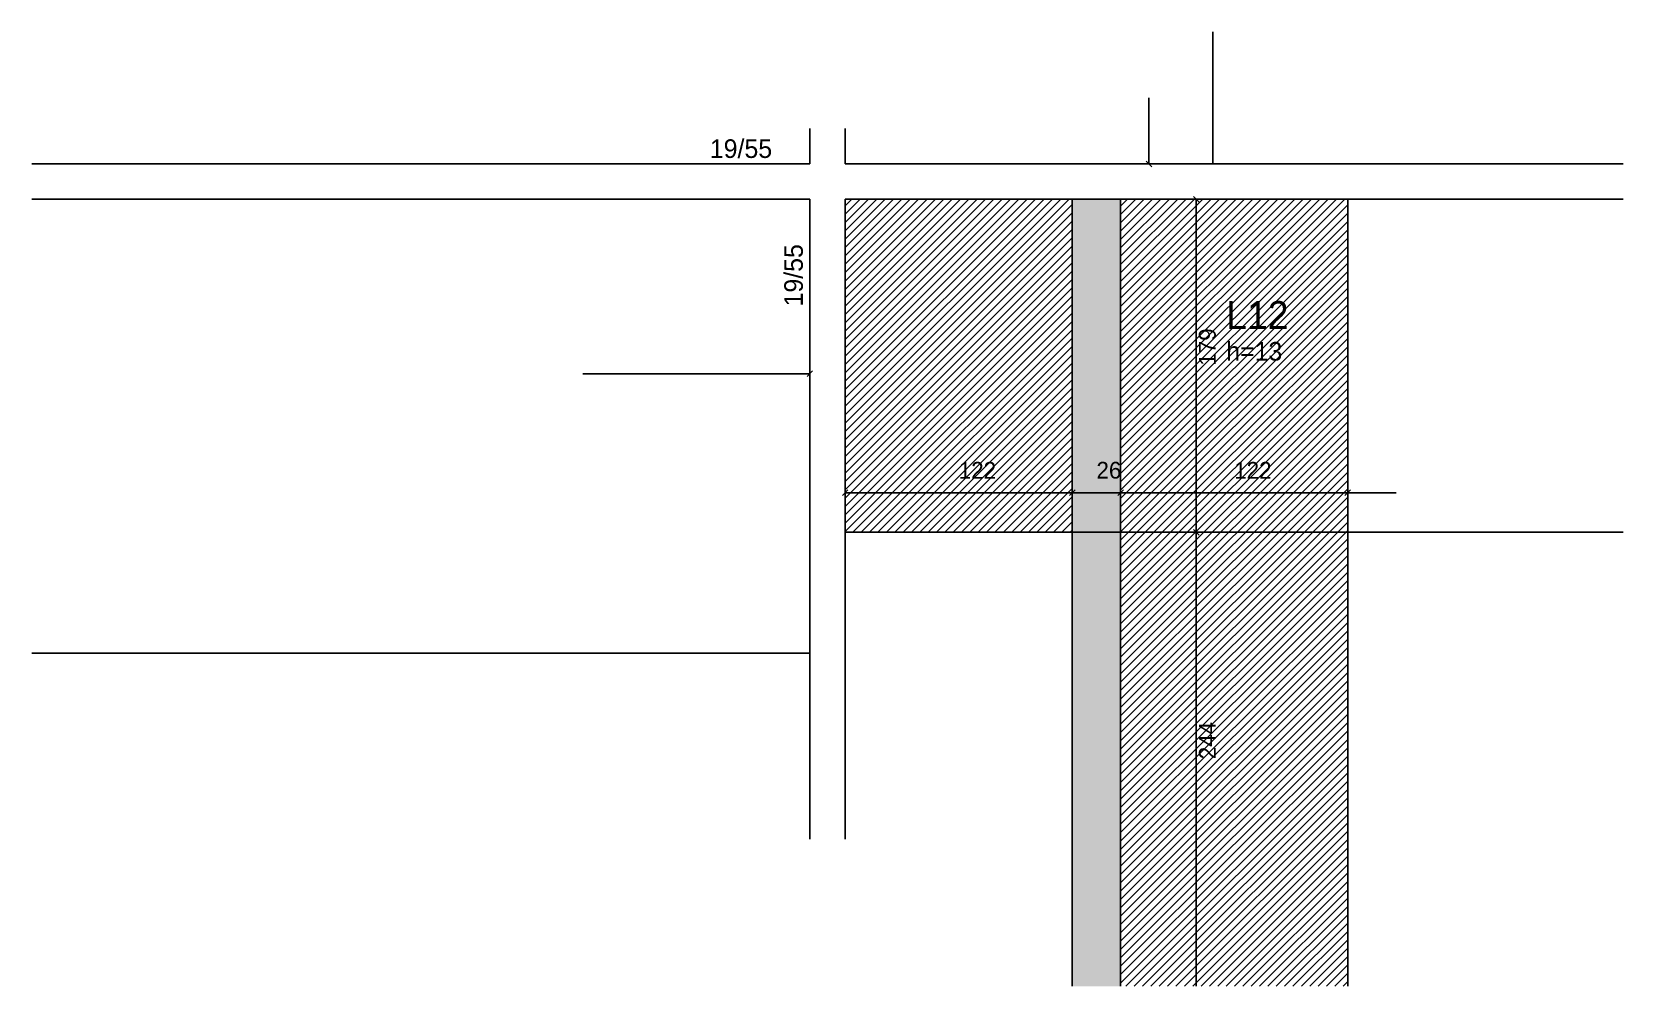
# Model space of a CAD drawing. Header units: metres. Extents: x 4509 to 5364, y 2299 to 2812.
import ezdxf

# ---------------------------------------------------------------- set-up
doc = ezdxf.new("R2010")
doc.units = ezdxf.units.M
for name, color, linetype in [('3', 7, 'Continuous'), ('4', 7, 'Continuous'), ('Hachura', 7, 'Continuous'), ('Painéis', 7, 'Continuous'), ('REAPROVEITAMENTO', 7, 'Continuous')]:
    doc.layers.add(name, color=color, linetype=linetype)

msp = doc.modelspace()

# ---------------------------------------------------------------- hatches: boundary and pattern name
at = {"layer": 'Hachura'}
h = msp.add_hatch(color=7, dxfattribs=at)
h.dxf.hatch_style = 1
h.paths.add_polyline_path([(5093.54, 2721.98), (5067.54, 2721.98), (5067.54, 2298.98), (5093.54, 2298.98), (5093.54, 2721.98)])
at = {"layer": 'REAPROVEITAMENTO'}
h = msp.add_hatch(dxfattribs=at)
h.set_pattern_fill('ANSI31')
h.paths.add_polyline_path([(4945.54, 2542.98), (5067.54, 2542.98), (5067.54, 2721.98), (4945.54, 2721.98), (4945.54, 2542.98)])
h = msp.add_hatch(dxfattribs=at)
h.set_pattern_fill('ANSI31')
h.paths.add_polyline_path([(5215.54, 2721.98), (5093.54, 2721.98), (5093.54, 2298.98), (5215.54, 2298.98), (5215.54, 2721.98)])

# ---------------------------------------------------------------- linework, layer by layer
at = {"layer": '3', "color": 3, "lineweight": 25}
for points in [[(4926.54, 2759.98), (4926.54, 2740.98)], [(4945.54, 2740.98), (4945.54, 2759.98)], [(4926.54, 2740.98), (4508.54, 2740.98)], [(5363.54, 2740.98), (4945.54, 2740.98)], [(4508.54, 2721.98), (4926.54, 2721.98)], [(4926.54, 2721.98), (4926.54, 2377.98)], [(4945.54, 2721.98), (5363.54, 2721.98)], [(4945.54, 2377.98), (4945.54, 2721.98)]]:
    msp.add_lwpolyline(points, dxfattribs=at)
at = {"layer": 'Painéis', "color": 200, "lineweight": 25}
for p, q in [((5143.04, 2811.98), (5143.04, 2740.98)), ((5067.54, 2298.98), (5067.54, 2721.98)), ((5093.54, 2298.98), (5093.54, 2721.98)), ((5215.54, 2298.98), (5215.54, 2721.98)), ((5363.54, 2542.98), (4945.54, 2542.98)), ((4926.54, 2477.98), (4508.53, 2477.98))]:
    msp.add_line(p, q, dxfattribs=at)
at = {"layer": 'Painéis', "color": 4, "lineweight": 25}
for p, q in [((5108.76, 2740.98), (5108.76, 2776.48)), ((5106.51, 2740.98), (5105.76, 2740.98)), ((5134.2, 2542.98), (5134.2, 2721.98)), ((4804.51, 2628.2), (4926.54, 2628.2)), ((4945.54, 2567.94), (4945.54, 2561.23)), ((5067.54, 2568.6), (5067.54, 2561.23)), ((4945.54, 2564.23), (5067.54, 2564.23)), ((5067.54, 2564.23), (5093.54, 2564.23)), ((5093.54, 2564.23), (5215.54, 2564.23)), ((5215.54, 2564.23), (5241.54, 2564.23)), ((5134.2, 2542.98), (5134.2, 2298.98))]:
    msp.add_line(p, q, dxfattribs=at)
at = {"layer": 'Painéis', "color": 0, "lineweight": 25}
for p, q in [((5107.26, 2742.48), (5110.26, 2739.48)), ((5135.7, 2720.48), (5132.7, 2723.48)), ((4925.04, 2626.7), (4928.04, 2629.7)), ((4947.04, 2565.73), (4944.04, 2562.73)), ((5066.04, 2562.73), (5069.04, 2565.73)), ((5069.04, 2565.73), (5066.04, 2562.73)), ((5092.04, 2562.73), (5095.04, 2565.73)), ((5095.04, 2565.73), (5092.04, 2562.73)), ((5214.04, 2562.73), (5217.04, 2565.73)), ((5217.04, 2565.73), (5214.04, 2562.73)), ((5132.7, 2544.48), (5135.7, 2541.48)), ((5135.7, 2541.48), (5132.7, 2544.48))]:
    msp.add_line(p, q, dxfattribs=at)

# ---------------------------------------------------------------- texts
at = {"layer": '3', "color": 3, "lineweight": 25}
for s, p in [('19/55', (4872.82, 2744.18)), ('h=13', (5150.27, 2635.24))]:
    msp.add_text(s, height=10, dxfattribs=at).set_placement(p)
msp.add_text('19/55', height=10, rotation=90, dxfattribs=at).set_placement((4922.79, 2664.37))
at = {"layer": '4', "color": 4, "lineweight": 25}
msp.add_text('L12', height=15, dxfattribs=at).set_placement((5150.27, 2652.24))
at = {"layer": 'Painéis', "color": 240, "lineweight": 25}
for s, p in [('179', (5144.61, 2632.48)), ('244', (5144.63, 2420.98))]:
    msp.add_text(s, height=9, rotation=90, dxfattribs=at).set_placement(p)
for s, p in [('122', (5006.54, 2571.78)), ('26', (5080.54, 2571.82)), ('122', (5154.54, 2571.78))]:
    msp.add_text(s, height=9, dxfattribs=at).set_placement(p)

doc.saveas('drawing.dxf')
